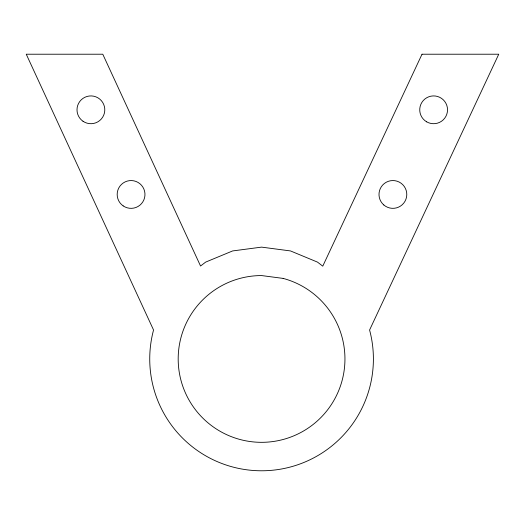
<?xml version="1.0" encoding="UTF-8"?>
<svg xmlns="http://www.w3.org/2000/svg" width="525" height="525" viewBox="0 0 525 525"><rect width="100%" height="100%" fill="white"/><g stroke="black" fill="none" stroke-linecap="round" stroke-linejoin="round"><path stroke-width="0.79" d="M422.021 54.219L322.763 266.155L317.481 262.106L290.509 250.937L261.568 247.124L232.627 250.937L205.656 262.106L200.55 266.024L102.782 54.219L26.25 54.219L153.549 330.008A111.825 111.825 0 0 0 261.568 470.781A111.825 111.825 0 0 0 369.587 330.008L498.75 54.219L422.021 54.219M283.152 278.408L261.568 275.566A83.383 83.383 0 0 0 186.001 394.19A83.383 83.383 0 0 0 325.441 412.545A83.383 83.383 0 0 0 283.152 278.408M83.002 121.249A13.899 13.899 0 0 0 104.751 110.926A13.899 13.899 0 0 0 84.938 97.256A13.899 13.899 0 0 0 83.002 121.249M123.178 205.892A13.899 13.899 0 0 0 144.926 195.569A13.899 13.899 0 0 0 125.114 181.899A13.899 13.899 0 0 0 123.178 205.892M426.681 121.846A13.899 13.899 0 0 0 447.53 109.81A13.899 13.899 0 0 0 426.681 97.775A13.899 13.899 0 0 0 426.681 121.846M383.827 204.986A13.899 13.899 0 0 0 406.547 197.032A13.899 13.899 0 0 0 388.297 181.335A13.899 13.899 0 0 0 383.827 204.986"/></g></svg>
